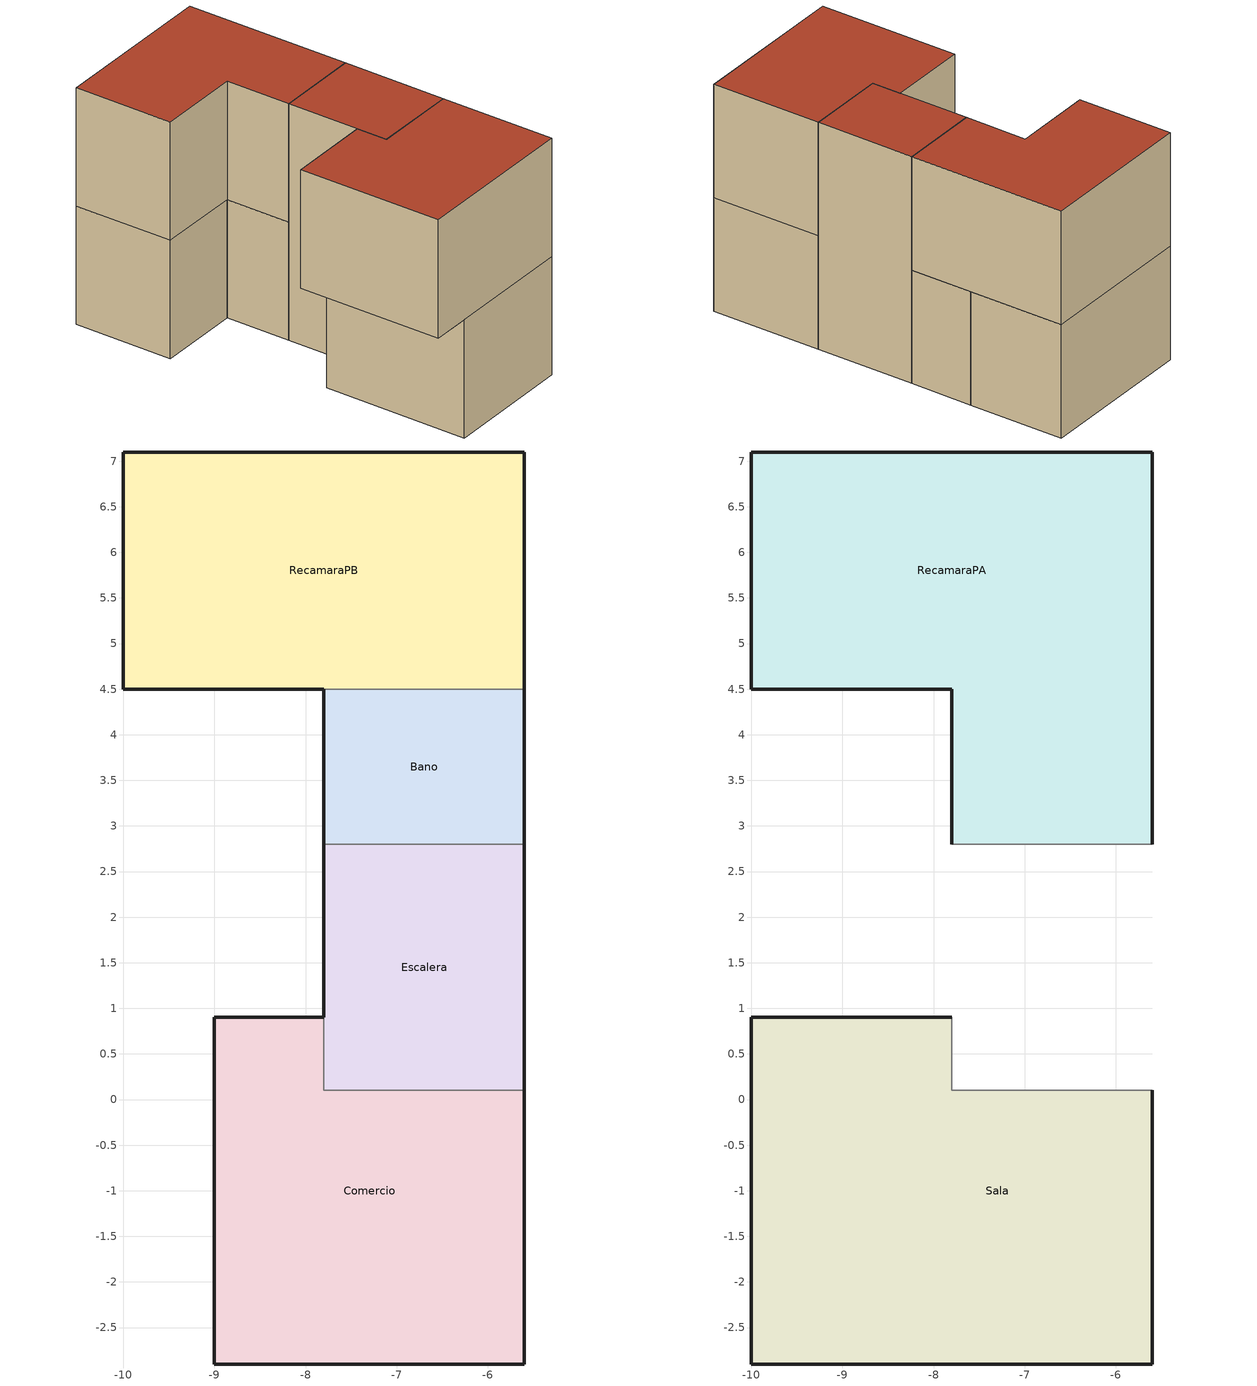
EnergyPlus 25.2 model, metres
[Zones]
Bano
 floor adiabatic (pisoPB): -5.6,4.5 -5.6,2.8 -7.8,2.8 -7.8,4.5 z0
 wall outside (muroExterior): -5.6,2.8 -5.6,4.5 / -7.8,4.5 -7.8,2.8 z0:3.1
 wall to Escalera (muroInterior): -7.8,2.8 -5.6,2.8 z0:3.1
 wall to RecamaraPB (muroInterior): -5.6,4.5 -7.8,4.5 z0:3.1
Comercio
 floor adiabatic (pisoPB): -9,-2.9 -9,0.9 -7.8,0.9 -7.8,0.1 -5.6,0.1 -5.6,-2.9 z0
 wall outside (muroExterior): -7.8,0.9 -9,0.9 -9,-2.9 -5.6,-2.9 -5.6,0.1 z0:3.1
 wall to Escalera (muroInterior): -5.6,0.1 -7.8,0.1 -7.8,0.9 z0:3.1
Escalera
 floor adiabatic (pisoPB): -5.6,2.8 -5.6,0.1 -7.8,0.1 -7.8,0.9 -7.8,2.8 z0
 wall outside (muroExterior): -5.6,0.1 -5.6,2.8 / -7.8,2.8 -7.8,0.9 z0:6.2
 wall to Sala (muroInterior): -7.8,0.9 -7.8,0.1 -5.6,0.1 z3.1:6.2
 wall to RecamaraPA (muroInterior): -5.6,2.8 -7.8,2.8 z3.1:6.2
 roof outside (techoPA): -7.8,2.8 -7.8,0.9 -7.8,0.1 -5.6,0.1 -5.6,2.8 z6.2
RecamaraPB
 floor adiabatic (pisoPB): -5.6,7.1 -5.6,4.5 -7.8,4.5 -10,4.5 -10,7.1 z0
 wall outside (muroExterior): -5.6,4.5 -5.6,7.1 -10,7.1 -10,4.5 -7.8,4.5 z0:3.1
RecamaraPA
 floor to Bano (techoPB): -5.6,4.5 -5.6,2.8 -7.8,2.8 -7.8,4.5 z3.1
 floor to RecamaraPB (techoPB): -5.6,7.1 -5.6,4.5 -10,4.5 -10,7.1 z3.1
 wall outside (muroExterior): -5.6,2.8 -5.6,7.1 -10,7.1 -10,4.5 -7.8,4.5 -7.8,2.8 z3.1:6.2
 roof outside (techoPA): -5.6,2.8 -5.6,7.1 -10,7.1 -10,4.5 -7.8,4.5 -7.8,2.8 z6.2
Sala
 floor outside (techoPB): -9,0.9 -9,-2.9 -10,-2.9 -10,0.9 z3.1
 floor to Comercio (techoPB): -7.8,0.9 -7.8,0.1 -5.6,0.1 -5.6,-2.9 -9,-2.9 -9,0.9 z3.1
 wall outside (muroExterior): -7.8,0.9 -10,0.9 -10,-2.9 -5.6,-2.9 -5.6,0.1 z3.1:6.2
 roof outside (techoPA): -5.6,-2.9 -5.6,0.1 -7.8,0.1 -7.8,0.9 -10,0.9 -10,-2.9 z6.2
[Building]
Building 1: North Axis {deg}=-0
[Site:Location]
Cuidad.Mexico.Central: Latitude {deg}=19.4; Longitude {deg}=-99.183; Time Zone {hr}=-6; Elevation {m}=2303; Keep Site Location Information=No
[Material] Thermal Absorptance=0.9
Name | Roughness | Thickness {m} | Conductivity {W/m-K} | Density {kg/m3} | Specific Heat {J/kg-K} | Solar Absorptance | Visible Absorptance
CAD12cm0p7 | MediumRough | 0.12 | 1.74 | 2300 | 1000 | 0.7 | 0.7
impermeabilizante0p1cma0p4 | Smooth | 0.001 | 0.55 | 1300 | 1460 | 0.4 | 0.4
mortero2cm0p4 | Rough | 0.02 | 0.72 | 1890 | 837 | 0.4 | 0.4
tabique14cma0p6 | Rough | 0.14 | 0.7 | 1970 | 800 | 0.6 | 0.6
yeso0p5cma0p3 | Smooth | 0.005 | 0.372 | 800 | 1000 | 0.3 | 0.3
[Construction]
muroExterior: mortero2cm0p4, tabique14cma0p6, yeso0p5cma0p3
muroInterior: yeso0p5cma0p3, tabique14cma0p6, yeso0p5cma0p3
pisoPB: CAD12cm0p7
techoPA: impermeabilizante0p1cma0p4, mortero2cm0p4, CAD12cm0p7, mortero2cm0p4
techoPB: mortero2cm0p4, CAD12cm0p7, mortero2cm0p4
[Zone] Multiplier=1; Part of Total Floor Area=Yes
Bano; Comercio; Escalera; RecamaraPA; RecamaraPB; Sala
[Space]
Name | Zone
S:Bano | Bano
S:Comercio | Comercio
S:Escalera | Escalera
S:RecamaraPA | RecamaraPA
S:RecamaraPB | RecamaraPB
S:Sala | Sala
